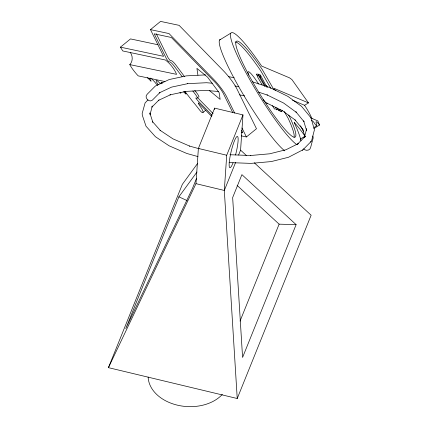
<?xml version="1.0" encoding="UTF-8"?>
<svg xmlns="http://www.w3.org/2000/svg" width="428" height="428" viewBox="0 0 428 428"><rect width="100%" height="100%" fill="white"/><g stroke="black" fill="none" stroke-linecap="round" stroke-linejoin="round"><path stroke-width="0.64" d="M254.296 162.79L311.135 215.225L237.235 398.511L108.439 367.647L195.981 183.66L198.378 148.446L214.637 108.124L242.976 114.913L240.573 150.132L238.605 155.016M214.546 109.45L214.637 108.124M242.976 114.913L226.717 155.236L224.315 190.455L237.235 398.511M278.361 109.498L278.088 109.306M149.971 114.758L152.331 105.978L152.004 106.84M259.967 75.456L260.754 77.366M108.439 367.647L182.339 184.361L197.683 163.309M196.987 172.002L178.888 196.837L125.784 328.544L192.611 188.101L196.548 178.337M235.646 162.351L224.315 190.455L195.981 183.66M240.028 321.123L279.12 224.16L237.117 185.41M296.117 224.652L242.58 357.439L232.655 197.586L241.906 174.64L296.117 224.652L279.12 224.16M310.584 142.021L311.643 140.555L314.425 129.85L311.124 118.337M257.982 74.44L258.143 74.932M164.919 81.55L138.196 75.868A12.161 2.236 50.8 0 1 129.77 64.601C132.969 61.498 132.889 56.031 130.38 52.532M229.108 162.581L250.979 163.384L271.213 161.581L288.488 157.274L302.976 149.773M302.387 150.378L311.226 141.368M147.938 99.906L145.097 102.923L142.176 113.447L142.321 115.282L146.018 126.228L155.423 136.719L169.103 145.809L186.795 153.47L197.95 156.584M151.892 107.118L159.013 99.965M129.77 64.601L176.593 74.354C174.346 68.806 170.194 63.686 165.465 60.027L122.756 50.943L120.439 47.144L130.519 38.916L157.991 44.758M120.439 47.144L163.608 56.325L150.485 29.628L160.564 21.4L179.102 25.343L223.234 70.572A18.581 3.419 50.8 0 1 236.807 88.703L256.484 128.732L246.405 136.96L241.29 135.869M203.022 112.452L205.536 110.397M219.596 40.018L230.783 33.175M258.132 74.825L258.972 74.312L260.411 75.002L267.024 87.376M292.458 100.179L304.554 105.293L308.47 102.897L291.928 79.592L289.569 77.869L261.642 66.062A66.185 8.988 58.5 0 0 236.561 53.875A66.185 8.988 58.5 0 0 296.979 144.734M314.013 127.491L316.811 125.779M313.97 128.464L319.561 125.04L317.822 120.91L310.498 117.812M300.279 139.111L304.752 136.371M158.317 100.441L170.638 94.684L169.943 94.866L186.287 91.367L205.408 90.42L218.697 91.506M205.547 74.9L186.405 75.858L169.194 79.544L155.332 86.06L147.291 94.133C143.808 96.985 148.671 102.859 152.218 100.28L159.954 92.507L159.2 92.897L171.569 87.114L187.806 83.637L187.266 83.674L206.483 82.727L212.304 83.203M229.922 154.733L250.808 155.508L250.503 155.514L269.661 153.802L286.022 149.72L298.476 143.557L297.139 144.541L305.341 136.184L304.281 137.65L306.662 128.742L306.592 130.572L303.666 120.883L304.008 121.68L295.914 111.831L296.417 112.398L283.604 103.036L267.029 94.893L267.377 95.059L258.603 92.148M228.343 76.585L234.218 77.773M234.967 85.991L238.861 86.777M239.573 94.85L244.741 95.893M150.485 29.628L169.023 33.571L213.16 78.8A18.581 3.419 50.8 0 1 226.728 96.931L234.656 113.062M241.408 132.493L242.676 132.76L241.51 130.39M198.378 148.446L226.717 155.236M189.32 146.018L199.106 148.746M252.402 81.78L270.036 87.628M308.47 102.897L274.118 88.377L275.418 90.629M311.514 120.514L312.601 120.969A3.119 0.423 58.5 0 1 314.056 122.713A5.5 0.749 58.5 0 0 316.747 125.062A42.848 5.821 58.5 0 1 316.078 122.44A10.138 1.375 58.5 0 1 319.561 125.04M189.716 146.125L172.966 138.865L160.008 130.262L160.586 130.77L152.384 121.493L152.823 122.253L149.832 112.917L150.035 113.827M178.888 196.837L187.116 200.593M270.384 87.788L287.958 96.423L301.537 106.342L310.776 117.54M266.612 102.988L282.699 110.889M266.344 85.482L267.35 87.098M282.223 110.542L295.593 120.311M209.517 90.613L220.136 99.392L219.147 92.662L207.543 77.152L196.923 68.373L197.907 75.103M240.573 150.132L246.453 155.557M257.009 74.333L256.436 74.028L258.057 77.832L262.123 84.765M303.634 148.767C305.437 151.25 310.091 150.699 310.632 147.462L313.189 137.891L312.938 136.072M213.117 113.602L199.186 99.328L197.634 97.258M212.069 115.314L197.672 100.559L195.735 97.975L197.126 98.274A4.965 0.915 50.8 0 0 195.617 94.69L192.846 90.993M211.769 116.518L198.431 102.848A4.799 0.883 50.8 0 0 199.892 105.978A10.031 1.846 50.8 0 1 202.048 112.43A3.119 0.572 50.8 0 1 199.592 109.991A37.958 6.982 50.8 0 0 192.862 101.666L185.014 91.56M147.366 77.671L151.105 81.208A6.752 1.241 50.8 0 1 150.875 78.394M257.849 73.819L261.342 78.929L265.221 85.964M276.023 108.969L276.921 109.889L276.943 109.236M294.983 119.867L303.12 129.764M184.468 76.542L175.764 64.912A4.965 0.915 50.8 0 0 171.473 60.744L170.082 60.444L168.145 57.86L156.3 33.764M194.756 90.287L197.126 93.459A4.965 0.915 50.8 0 1 198.64 97.038M182.162 76.719L174.255 66.147A4.965 0.915 50.8 0 0 169.959 61.974L168.568 61.68L166.636 59.096L154.214 33.823L171.355 37.471L214.877 82.101A13.386 2.461 50.8 0 1 223.223 93.251L232.773 112.612M280.757 109.723L280.993 110.071M277.456 108.98L278.928 110.74L279.002 110.354M304.554 105.293L305.191 106.235A13.059 1.771 58.5 0 1 311.509 117.598L311.991 118.743M280.565 110.916L281.597 111.778L281.239 111.045M264.788 86.397L258.335 75.28M273.92 89.714L262.262 69.523A56.255 7.64 58.5 0 0 237.005 49.209A56.255 7.64 58.5 0 0 279.345 122.579A56.255 7.64 58.5 0 0 289.9 117.411L288.568 115.1M270.908 88.436L260.588 70.55A56.255 7.64 58.5 0 0 235.175 42.014M284.229 111.515L288.221 118.438A56.255 7.64 58.5 0 1 294.052 137.329M279.222 110.178C279.136 110.649 280.747 111.804 280.415 111.039M272.54 105.641C272.7 106.24 275.15 110.713 275.418 108.771M275.707 107.251L276.258 108.257M257.308 75.446L257.495 75.793M242.002 127.999L246.405 136.96M277.531 108.097L277.783 108.723M279.693 109.456L279.842 109.841M302.633 129.047L305.025 136.949M151.646 78.939A6.752 1.241 50.8 0 1 155.696 83.235A3.328 0.61 50.8 0 0 157.691 85.349M158.274 84.771A3.328 0.61 50.8 0 0 157.547 83.626A4.81 0.883 50.8 0 1 156.118 81.079A6.388 1.177 50.8 0 1 160.398 83.792M183.596 91.699A42.212 7.763 50.8 0 0 185.169 93.432A1.535 0.284 50.8 0 0 185.907 93.593A29.409 5.409 50.8 0 0 184.612 91.378M161.591 83.332A1.696 0.31 50.8 0 1 161.313 82.283A6.741 1.241 50.8 0 1 162.517 83.23M180.653 92.314A3.627 0.669 50.8 0 1 179.915 92.737M267.644 103.159A18.532 2.515 58.5 0 1 263.06 99.467M248.641 75.168A18.532 2.515 58.5 0 1 258.619 83.99M300.943 140.86A66.185 8.988 58.5 0 0 294.154 122.403A43.019 5.842 58.5 0 1 303.896 134.553A3.868 0.524 58.5 0 0 304.897 135.772M300.499 125.811A19.201 2.605 58.5 0 1 303.409 131.262M284.759 150.854A66.185 8.988 58.5 0 1 240.418 89.65A66.185 8.988 58.5 0 1 220.559 39.339M233.057 162.779A16.082 2.552 -76.5 0 1 229.622 159.35A16.082 2.552 -76.5 0 1 236.861 136.602A16.082 2.552 -76.5 0 1 235.55 154.947M222.33 394.413A40.344 29.024 3.9 0 1 177.583 405.209A40.344 29.024 3.9 0 1 148.147 377.02"/></g></svg>
